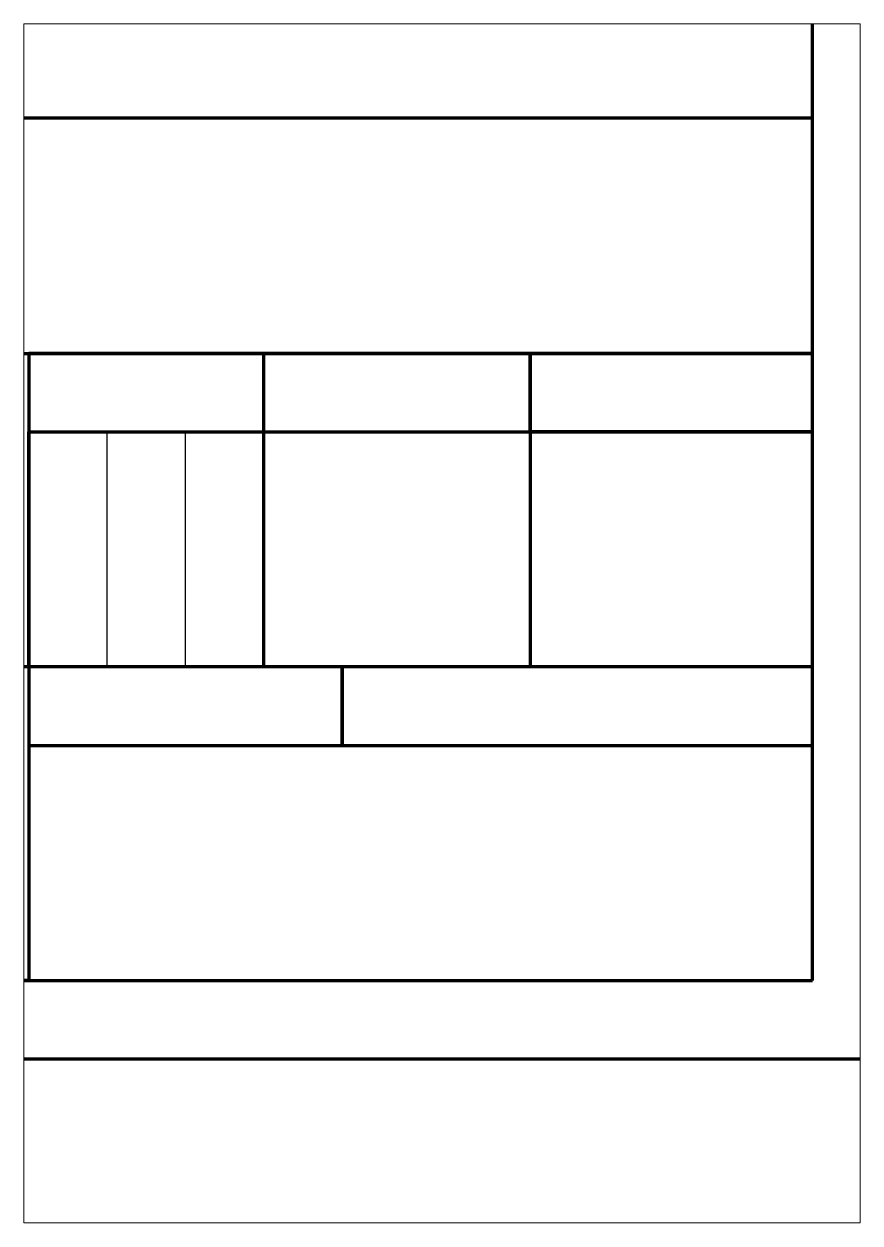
# Paper-space layout 'Layout3' of a CAD drawing. Header units: inches. Extents: x 0.2 to 8, y 0.1 to 11.3.
# The model-space entities are those that its viewports show. They can reach past a viewport. Long polylines and large blocks are cut down to what shows.
import ezdxf

# ---------------------------------------------------------------- set-up
doc = ezdxf.new("R2010")
doc.units = ezdxf.units.IN
doc.header["$MEASUREMENT"] = 0
doc.layers.add('contur', color=220, linetype='Continuous', lineweight=80)
doc.layers.add('subtire', color=4, linetype='Continuous', lineweight=30)

msp = doc.modelspace()

# ---------------------------------------------------------------- linework, layer by layer
at = {"layer": 'contur'}
for p, q in [((205, 5), (205, 292)), ((205, 60), (20, 60)), ((85, 45), (205, 45)), ((205, 45), (155, 45)), ((155, 45), (155, 5)), ((170, 25), (170, 45)), ((187, 40), (187, 45)), ((187, 45), (187, 25)), ((155, 25), (155, 40)), ((155, 40), (205, 40)), ((205, 40), (187, 40)), ((205, 25), (85, 25)), ((175, 25), (170, 25)), ((187, 25), (175, 25)), ((175, 25), (175, 20)), ((175, 20), (175, 25)), ((205, 20), (205, 25)), ((155, 20), (205, 20)), ((20, 5), (205, 5)), ((155, 5), (85, 5)), ((85, 5), (205, 5)), ((0, 0), (210, 0))]:
    msp.add_line(p, q, dxfattribs=at)
at = {"layer": 'subtire'}
for p, q in [((160, 25), (160, 40)), ((165, 25), (165, 40))]:
    msp.add_line(p, q, dxfattribs=at)

psp = doc.layouts.new('Layout3')

# ---------------------------------------------------------------- viewports
at = {"layer": '0'}
psp.add_viewport(center=(4.099, 5.707), size=(7.802, 11.1854), view_center_point=(181.366, 27.774), view_height=76.4662, dxfattribs=at)

doc.saveas('drawing.dxf')
